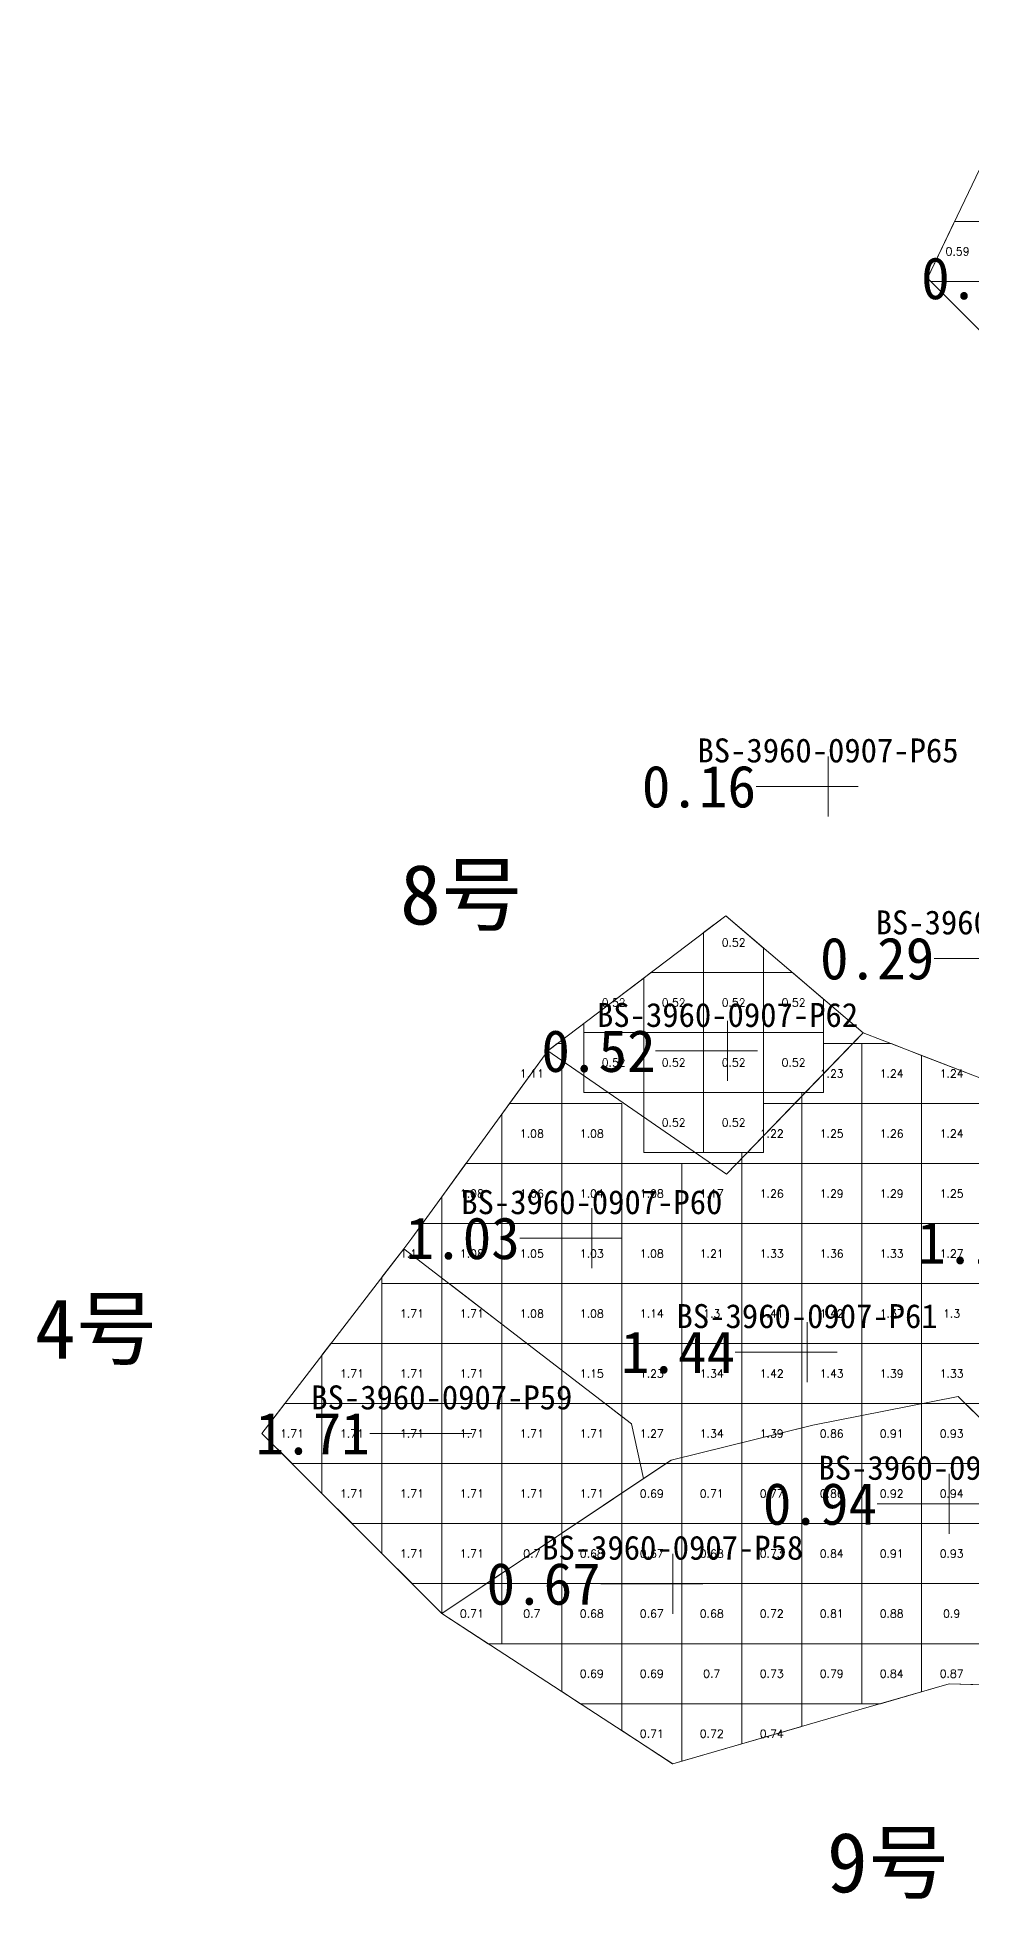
# Model space of a CAD drawing. Header units: inches. Extents: x 469987 to 470037.4, y 4349675.1 to 4349761.5.
# Drawn here: x 469986.96 to 470002.55, y 4349675.75 to 4349706.77 of the extents above; entities that cross this region are included whole.
import ezdxf
from ezdxf.enums import TextEntityAlignment as Align

# ---------------------------------------------------------------- set-up
doc = ezdxf.new("R2010")
doc.units = ezdxf.units.IN
doc.header["$MEASUREMENT"] = 0
for name, color, linetype, lineweight in [('0.500-1.000', 7, 'Continuous', 0), ('1.000-1.500', 7, 'Continuous', 0), ('1.500-3.000', 7, 'Continuous', 0), ('孔口文字', 7, 'Continuous', 0), ('点', 7, 'Continuous', 0), ('爆区方格网', 7, 'Continuous', 0), ('线条', 7, 'Continuous', 0), ('钻孔', 7, 'Continuous', 0)]:
    doc.layers.add(name, color=color, linetype=linetype, lineweight=lineweight)
doc.styles.add('3dmine_textStyle_1', font='txt.shx', dxfattribs={"height": 1, "bigfont": 'gbcbig.shx'})
doc.styles.add('3dmine_textStyle_2', font='宋体.ttf', dxfattribs={"height": 1})
doc.styles.add('3dmine_textStyle_3', font='simsunb.ttf', dxfattribs={"height": 1})

msp = doc.modelspace()

# ---------------------------------------------------------------- hatches: boundary and pattern name
at = {"layer": '钻孔', "linetype": 'Continuous', "lineweight": 0, "true_color": 0x808080, "extrusion": (0, 1, 0)}
msp.add_hatch(color=8, dxfattribs=at).paths.add_polyline_path([(-470001.15, 3949.842), (-470000.15, 3949.842), (-470000.15, 3960.842), (-470001.15, 3960.842)], flags=0)
at = {"layer": '钻孔', "linetype": 'Continuous', "lineweight": 0, "true_color": 0x00ffff, "extrusion": (0, 1, 0)}
for points in [[(-469999.475, 3950.019), (-469998.475, 3950.019), (-469998.475, 3961.019), (-469999.475, 3961.019)], [(-470003.168, 3949.536), (-470002.168, 3949.536), (-470002.168, 3960.536), (-470003.168, 3960.536)], [(-469998.56, 3950.252), (-469997.56, 3950.252), (-469997.56, 3960.252), (-469998.56, 3960.252)]]:
    msp.add_hatch(color=4, dxfattribs=at).paths.add_polyline_path(points, flags=0)
at = {"layer": '钻孔', "linetype": 'Continuous', "lineweight": 0, "true_color": 0x0000ff, "extrusion": (0, 1, 0)}
for points in [[(-469997.211, 3949.945), (-469996.211, 3949.945), (-469996.211, 3960.945), (-469997.211, 3960.945)], [(-470000.801, 3949.75), (-469999.801, 3949.75), (-469999.801, 3960.75), (-470000.801, 3960.75)]]:
    msp.add_hatch(color=5, dxfattribs=at).paths.add_polyline_path(points, flags=0)
at = {"layer": '钻孔', "linetype": 'Continuous', "lineweight": 0, "true_color": 0xff0000, "extrusion": (0, 1, 0)}
msp.add_hatch(color=1, dxfattribs=at).paths.add_polyline_path([(-469994.71, 3949.758), (-469993.71, 3949.758), (-469993.71, 3960.758), (-469994.71, 3960.758)], flags=0)

# ---------------------------------------------------------------- linework, layer by layer
at = {"layer": '0.500-1.000', "color": 4, "linetype": 'Continuous', "lineweight": 0, "true_color": 0x00ffff}
for points in [[(470004.808, 4349699.756), (470001.808, 4349702.756), (470003.732, 4349706.772)], [(470000.735, 4349690.181), (469998.456, 4349687.827), (469995.475, 4349689.878), (469998.444, 4349692.129), (469998.444, 4349692.129), (470000.735, 4349690.181)], [(470004.305, 4349682.157), (470004.731, 4349679.257), (470002.168, 4349679.331), (470000.664, 4349678.896), (469997.56, 4349677.999), (469993.71, 4349680.504), (469997.535, 4349683.059), (469999.333, 4349683.501), (469999.898, 4349683.64), (470002.322, 4349684.12), (470004.305, 4349682.157)]]:
    msp.add_lwpolyline(points, dxfattribs=at)
at = {"layer": '1.000-1.500', "color": 5, "linetype": 'Continuous', "lineweight": 0, "true_color": 0x0000ff}
msp.add_lwpolyline([(470004.854, 4349688.59), (470006.406, 4349686.676), (470008.661, 4349685.931), (470009.999, 4349685.489), (470009.102, 4349682.772), (470009.639, 4349679.506), (470007.294, 4349679.183), (470004.731, 4349679.257), (470004.305, 4349682.157), (470003.468, 4349682.986), (470003.201, 4349683.25), (470002.322, 4349684.12), (469999.898, 4349683.64), (469997.535, 4349683.059), (469997.074, 4349682.751), (469996.871, 4349683.663), (469993.075, 4349686.58), (469993.211, 4349686.758), (469995.475, 4349689.878), (469998.456, 4349687.827), (469999.817, 4349689.233), (470000.671, 4349690.114), (470000.735, 4349690.181), (470004.854, 4349688.59)], dxfattribs=at)
at = {"layer": '1.500-3.000', "color": 5, "linetype": 'Continuous', "lineweight": 0, "true_color": 0x0000ff}
msp.add_lwpolyline([(469996.871, 4349683.663), (469997.074, 4349682.751), (469993.71, 4349680.504), (469990.71, 4349683.504), (469993.075, 4349686.58), (469996.871, 4349683.663)], dxfattribs=at)
at = {"layer": '点', "color": 138, "linetype": 'Continuous', "lineweight": 0, "true_color": 0x004c4c}
for points, elevation in [([(470000.15, 4349693.786), (470000.15, 4349694.786)], 3960.842), ([(470000.65, 4349694.286), (469999.65, 4349694.286)], 3960.842), ([(469998.475, 4349689.378), (469998.475, 4349690.378)], 3961.019), ([(469998.975, 4349689.878), (469997.975, 4349689.878)], 3961.019), ([(469996.211, 4349686.258), (469996.211, 4349687.258)], 3960.945), ([(469996.711, 4349686.758), (469995.711, 4349686.758)], 3960.945), ([(469999.801, 4349684.359), (469999.801, 4349685.359)], 3960.75), ([(470000.301, 4349684.859), (469999.301, 4349684.859)], 3960.75), ([(469993.71, 4349683.004), (469993.71, 4349684.004)], 3960.758), ([(469994.21, 4349683.504), (469993.21, 4349683.504)], 3960.758), ([(470002.168, 4349681.831), (470002.168, 4349682.831)], 3960.536), ([(470002.668, 4349682.331), (470001.668, 4349682.331)], 3960.536), ([(469997.56, 4349680.499), (469997.56, 4349681.499)], 3960.252), ([(469998.06, 4349680.999), (469997.06, 4349680.999)], 3960.252)]:
    msp.add_lwpolyline(points, dxfattribs=dict(at, elevation=elevation))
at = {"layer": '爆区方格网', "color": 4, "linetype": 'Continuous', "lineweight": 0, "true_color": 0x00ffff}
for points, elevation in [([(470002.809, 4349702.702), (470001.862, 4349702.702), (470001.809, 4349702.755), (470001.809, 4349702.758), (470002.261, 4349703.702), (470002.809, 4349703.702), (470002.809, 4349702.702)], 3960.909), ([(469999.076, 4349691.592), (469999.076, 4349691.184), (469998.076, 4349691.184), (469998.076, 4349691.85), (469998.444, 4349692.129), (469998.444, 4349692.129), (469999.076, 4349691.592)], 3961.019), ([(469998.076, 4349690.184), (469997.076, 4349690.184), (469997.076, 4349691.092), (469997.197, 4349691.184), (469998.076, 4349691.184), (469998.076, 4349690.184)], 3961.019), ([(469999.076, 4349690.184), (469998.076, 4349690.184), (469998.076, 4349691.184), (469999.076, 4349691.184), (469999.076, 4349690.184)], 3961.019), ([(470000.076, 4349690.741), (470000.076, 4349690.184), (469999.076, 4349690.184), (469999.076, 4349691.184), (469999.556, 4349691.184), (470000.076, 4349690.741)], 3961.019), ([(469997.076, 4349690.184), (469996.076, 4349690.184), (469996.076, 4349690.333), (469997.076, 4349691.092), (469997.076, 4349690.184)], 3961.019), ([(469997.076, 4349689.184), (469996.076, 4349689.184), (469996.076, 4349690.184), (469997.076, 4349690.184), (469997.076, 4349689.184)], 3961.019), ([(469998.076, 4349689.184), (469997.076, 4349689.184), (469997.076, 4349690.184), (469998.076, 4349690.184), (469998.076, 4349689.184)], 3961.019), ([(469999.076, 4349689.184), (469998.076, 4349689.184), (469998.076, 4349690.184), (469999.076, 4349690.184), (469999.076, 4349689.184)], 3961.019), ([(470000.076, 4349689.184), (469999.076, 4349689.184), (469999.076, 4349690.184), (470000.076, 4349690.184), (470000.076, 4349689.184)], 3961.019), ([(469998.076, 4349688.184), (469997.076, 4349688.184), (469997.076, 4349689.184), (469998.076, 4349689.184), (469998.076, 4349688.184)], 3961.019), ([(469999.076, 4349688.184), (469998.076, 4349688.184), (469998.076, 4349689.184), (469999.076, 4349689.184), (469999.076, 4349688.184)], 3961.019), ([(470000.711, 4349683), (469999.711, 4349683), (469999.711, 4349684), (470000.711, 4349684), (470000.711, 4349683)], 3960.252), ([(470001.711, 4349683), (470000.711, 4349683), (470000.711, 4349684), (470001.711, 4349684), (470001.711, 4349683)], 3960.252), ([(470002.711, 4349683), (470001.711, 4349683), (470001.711, 4349684), (470002.711, 4349684), (470002.711, 4349683)], 3960.252), ([(469997.711, 4349682), (469996.711, 4349682), (469996.711, 4349683), (469997.711, 4349683), (469997.711, 4349682)], 3960.252), ([(469998.711, 4349682), (469997.711, 4349682), (469997.711, 4349683), (469998.711, 4349683), (469998.711, 4349682)], 3960.252), ([(469999.711, 4349682), (469998.711, 4349682), (469998.711, 4349683), (469999.711, 4349683), (469999.711, 4349682)], 3960.252), ([(470000.711, 4349682), (469999.711, 4349682), (469999.711, 4349683), (470000.711, 4349683), (470000.711, 4349682)], 3960.252), ([(470001.711, 4349682), (470000.711, 4349682), (470000.711, 4349683), (470001.711, 4349683), (470001.711, 4349682)], 3960.252), ([(470002.711, 4349682), (470001.711, 4349682), (470001.711, 4349683), (470002.711, 4349683), (470002.711, 4349682)], 3960.252), ([(469996.711, 4349681), (469995.711, 4349681), (469995.711, 4349682), (469996.711, 4349682), (469996.711, 4349681)], 3960.252), ([(469997.711, 4349681), (469996.711, 4349681), (469996.711, 4349682), (469997.711, 4349682), (469997.711, 4349681)], 3960.252), ([(469998.711, 4349681), (469997.711, 4349681), (469997.711, 4349682), (469998.711, 4349682), (469998.711, 4349681)], 3960.252), ([(469999.711, 4349681), (469998.711, 4349681), (469998.711, 4349682), (469999.711, 4349682), (469999.711, 4349681)], 3960.252), ([(470000.711, 4349681), (469999.711, 4349681), (469999.711, 4349682), (470000.711, 4349682), (470000.711, 4349681)], 3960.252), ([(470001.711, 4349681), (470000.711, 4349681), (470000.711, 4349682), (470001.711, 4349682), (470001.711, 4349681)], 3960.252), ([(470002.711, 4349681), (470001.711, 4349681), (470001.711, 4349682), (470002.711, 4349682), (470002.711, 4349681)], 3960.252), ([(469994.711, 4349680), (469994.484, 4349680), (469993.711, 4349680.503), (469993.711, 4349681), (469994.711, 4349681), (469994.711, 4349680)], 3960.252), ([(469995.711, 4349680), (469994.711, 4349680), (469994.711, 4349681), (469995.711, 4349681), (469995.711, 4349680)], 3960.252), ([(469996.711, 4349680), (469995.711, 4349680), (469995.711, 4349681), (469996.711, 4349681), (469996.711, 4349680)], 3960.252), ([(469997.711, 4349680), (469996.711, 4349680), (469996.711, 4349681), (469997.711, 4349681), (469997.711, 4349680)], 3960.252), ([(469998.711, 4349680), (469997.711, 4349680), (469997.711, 4349681), (469998.711, 4349681), (469998.711, 4349680)], 3960.252), ([(469999.711, 4349680), (469998.711, 4349680), (469998.711, 4349681), (469999.711, 4349681), (469999.711, 4349680)], 3960.252), ([(470000.711, 4349680), (469999.711, 4349680), (469999.711, 4349681), (470000.711, 4349681), (470000.711, 4349680)], 3960.252), ([(470001.711, 4349680), (470000.711, 4349680), (470000.711, 4349681), (470001.711, 4349681), (470001.711, 4349680)], 3960.252), ([(470002.711, 4349680), (470001.711, 4349680), (470001.711, 4349681), (470002.711, 4349681), (470002.711, 4349680)], 3960.252), ([(469996.711, 4349679), (469996.021, 4349679), (469995.711, 4349679.202), (469995.711, 4349680), (469996.711, 4349680), (469996.711, 4349679)], 3960.252), ([(469997.711, 4349679), (469996.711, 4349679), (469996.711, 4349680), (469997.711, 4349680), (469997.711, 4349679)], 3960.252), ([(469998.711, 4349679), (469997.711, 4349679), (469997.711, 4349680), (469998.711, 4349680), (469998.711, 4349679)], 3960.252), ([(469999.711, 4349679), (469998.711, 4349679), (469998.711, 4349680), (469999.711, 4349680), (469999.711, 4349679)], 3960.252), ([(470000.711, 4349679), (469999.711, 4349679), (469999.711, 4349680), (470000.711, 4349680), (470000.711, 4349679)], 3960.252), ([(470001.711, 4349679.199), (470001.023, 4349679), (470000.711, 4349679), (470000.711, 4349680), (470001.711, 4349680), (470001.711, 4349679.199)], 3960.252), ([(470002.711, 4349679.315), (470002.168, 4349679.331), (470001.711, 4349679.199), (470001.711, 4349680), (470002.711, 4349680), (470002.711, 4349679.315)], 3960.252), ([(469997.711, 4349678.043), (469997.563, 4349678), (469997.558, 4349678), (469996.711, 4349678.551), (469996.711, 4349679), (469997.711, 4349679), (469997.711, 4349678.043)], 3960.252), ([(469998.711, 4349678.332), (469997.711, 4349678.043), (469997.711, 4349679), (469998.711, 4349679), (469998.711, 4349678.332)], 3960.252), ([(469999.711, 4349678.621), (469998.711, 4349678.332), (469998.711, 4349679), (469999.711, 4349679), (469999.711, 4349678.621)], 3960.252)]:
    msp.add_lwpolyline(points, dxfattribs=dict(at, elevation=elevation))
at = {"layer": '爆区方格网', "color": 5, "linetype": 'Continuous', "lineweight": 0, "true_color": 0x0000ff}
for points, elevation in [([(469995.711, 4349689), (469994.838, 4349689), (469995.475, 4349689.878), (469995.636, 4349690), (469995.711, 4349690), (469995.711, 4349689)], 3960.875), ([(470000.711, 4349689), (469999.711, 4349689), (469999.711, 4349689.184), (470000.076, 4349689.184), (470000.076, 4349690), (470000.711, 4349690), (470000.711, 4349689)], 3960.875), ([(470001.711, 4349689.804), (470001.711, 4349689), (470000.711, 4349689), (470000.711, 4349690), (470001.203, 4349690), (470001.711, 4349689.804)], 3960.875), ([(470002.711, 4349689.418), (470002.711, 4349689), (470001.711, 4349689), (470001.711, 4349689.804), (470002.711, 4349689.418)], 3960.875), ([(469995.711, 4349688), (469994.711, 4349688), (469994.711, 4349688.825), (469994.838, 4349689), (469995.711, 4349689), (469995.711, 4349688)], 3960.875), ([(469996.711, 4349688), (469995.711, 4349688), (469995.711, 4349689), (469996.711, 4349689), (469996.711, 4349688)], 3960.875), ([(469999.711, 4349688), (469998.711, 4349688), (469998.711, 4349688.184), (469999.076, 4349688.184), (469999.076, 4349689), (469999.711, 4349689), (469999.711, 4349688)], 3960.875), ([(470000.711, 4349688), (469999.711, 4349688), (469999.711, 4349689), (470000.711, 4349689), (470000.711, 4349688)], 3960.875), ([(470001.711, 4349688), (470000.711, 4349688), (470000.711, 4349689), (470001.711, 4349689), (470001.711, 4349688)], 3960.875), ([(470002.711, 4349688), (470001.711, 4349688), (470001.711, 4349689), (470002.711, 4349689), (470002.711, 4349688)], 3960.875), ([(469994.711, 4349687), (469993.711, 4349687), (469993.711, 4349687.447), (469994.112, 4349688), (469994.711, 4349688), (469994.711, 4349687)], 3960.875), ([(469995.711, 4349687), (469994.711, 4349687), (469994.711, 4349688), (469995.711, 4349688), (469995.711, 4349687)], 3960.875), ([(469996.711, 4349687), (469995.711, 4349687), (469995.711, 4349688), (469996.711, 4349688), (469996.711, 4349687)], 3960.875), ([(469997.711, 4349687), (469996.711, 4349687), (469996.711, 4349688), (469997.711, 4349688), (469997.711, 4349687)], 3960.875), ([(469998.711, 4349687), (469997.711, 4349687), (469997.711, 4349688), (469998.711, 4349688), (469998.711, 4349687)], 3960.875), ([(469999.711, 4349687), (469998.711, 4349687), (469998.711, 4349688), (469999.711, 4349688), (469999.711, 4349687)], 3960.875), ([(470000.711, 4349687), (469999.711, 4349687), (469999.711, 4349688), (470000.711, 4349688), (470000.711, 4349687)], 3960.875), ([(470001.711, 4349687), (470000.711, 4349687), (470000.711, 4349688), (470001.711, 4349688), (470001.711, 4349687)], 3960.875), ([(470002.711, 4349687), (470001.711, 4349687), (470001.711, 4349688), (470002.711, 4349688), (470002.711, 4349687)], 3960.875), ([(469993.711, 4349686), (469992.711, 4349686), (469992.711, 4349686.107), (469993.075, 4349686.58), (469993.211, 4349686.758), (469993.387, 4349687), (469993.711, 4349687), (469993.711, 4349686)], 3960.875), ([(469994.711, 4349686), (469993.711, 4349686), (469993.711, 4349687), (469994.711, 4349687), (469994.711, 4349686)], 3960.875), ([(469995.711, 4349686), (469994.711, 4349686), (469994.711, 4349687), (469995.711, 4349687), (469995.711, 4349686)], 3960.875), ([(469996.711, 4349686), (469995.711, 4349686), (469995.711, 4349687), (469996.711, 4349687), (469996.711, 4349686)], 3960.875), ([(469997.711, 4349686), (469996.711, 4349686), (469996.711, 4349687), (469997.711, 4349687), (469997.711, 4349686)], 3960.875), ([(469998.711, 4349686), (469997.711, 4349686), (469997.711, 4349687), (469998.711, 4349687), (469998.711, 4349686)], 3960.875), ([(469999.711, 4349686), (469998.711, 4349686), (469998.711, 4349687), (469999.711, 4349687), (469999.711, 4349686)], 3960.875), ([(470000.711, 4349686), (469999.711, 4349686), (469999.711, 4349687), (470000.711, 4349687), (470000.711, 4349686)], 3960.875), ([(470001.711, 4349686), (470000.711, 4349686), (470000.711, 4349687), (470001.711, 4349687), (470001.711, 4349686)], 3960.875), ([(470002.711, 4349686), (470001.711, 4349686), (470001.711, 4349687), (470002.711, 4349687), (470002.711, 4349686)], 3960.875), ([(469993.711, 4349685.001), (469992.711, 4349685.001), (469992.711, 4349686), (469993.711, 4349686), (469993.711, 4349685.001)], 3960.758), ([(469994.711, 4349685.323), (469994.711, 4349685.001), (469993.711, 4349685.001), (469993.711, 4349686), (469993.83, 4349686), (469994.711, 4349685.323)], 3960.758), ([(469994.711, 4349686), (469993.83, 4349686), (469993.829, 4349686.001), (469994.711, 4349686.001), (469994.711, 4349686)], 3960.758), ([(469995.711, 4349685), (469994.711, 4349685), (469994.711, 4349686), (469995.711, 4349686), (469995.711, 4349685)], 3960.875), ([(469996.711, 4349685), (469995.711, 4349685), (469995.711, 4349686), (469996.711, 4349686), (469996.711, 4349685)], 3960.875), ([(469997.711, 4349685), (469996.711, 4349685), (469996.711, 4349686), (469997.711, 4349686), (469997.711, 4349685)], 3960.875), ([(469998.711, 4349685), (469997.711, 4349685), (469997.711, 4349686), (469998.711, 4349686), (469998.711, 4349685)], 3960.875), ([(469999.711, 4349685), (469998.711, 4349685), (469998.711, 4349686), (469999.711, 4349686), (469999.711, 4349685)], 3960.875), ([(470000.711, 4349685), (469999.711, 4349685), (469999.711, 4349686), (470000.711, 4349686), (470000.711, 4349685)], 3960.875), ([(470001.711, 4349685), (470000.711, 4349685), (470000.711, 4349686), (470001.711, 4349686), (470001.711, 4349685)], 3960.875), ([(470002.711, 4349685), (470001.711, 4349685), (470001.711, 4349686), (470002.711, 4349686), (470002.711, 4349685)], 3960.875), ([(469992.711, 4349684.001), (469991.711, 4349684.001), (469991.711, 4349684.806), (469991.861, 4349685.001), (469992.711, 4349685.001), (469992.711, 4349684.001)], 3960.758), ([(469993.711, 4349684.001), (469992.711, 4349684.001), (469992.711, 4349685.001), (469993.711, 4349685.001), (469993.711, 4349684.001)], 3960.758), ([(469994.711, 4349685), (469994.711, 4349684.001), (469993.711, 4349684.001), (469993.711, 4349685.001), (469994.711, 4349685.001), (469994.711, 4349685)], 3960.758), ([(469996.711, 4349684), (469995.711, 4349684), (469995.711, 4349685), (469996.711, 4349685), (469996.711, 4349684)], 3960.875), ([(469997.711, 4349684), (469996.711, 4349684), (469996.711, 4349685), (469997.711, 4349685), (469997.711, 4349684)], 3960.875), ([(469998.711, 4349684), (469997.711, 4349684), (469997.711, 4349685), (469998.711, 4349685), (469998.711, 4349684)], 3960.875), ([(469999.711, 4349684), (469998.711, 4349684), (469998.711, 4349685), (469999.711, 4349685), (469999.711, 4349684)], 3960.875), ([(470000.711, 4349684), (469999.711, 4349684), (469999.711, 4349685), (470000.711, 4349685), (470000.711, 4349684)], 3960.875), ([(470001.711, 4349684), (470000.711, 4349684), (470000.711, 4349685), (470001.711, 4349685), (470001.711, 4349684)], 3960.875), ([(470002.711, 4349684), (470001.711, 4349684), (470001.711, 4349685), (470002.711, 4349685), (470002.711, 4349684)], 3960.875), ([(469991.711, 4349683.001), (469991.213, 4349683.001), (469990.711, 4349683.503), (469990.711, 4349683.505), (469991.092, 4349684.001), (469991.711, 4349684.001), (469991.711, 4349683.001)], 3960.758), ([(469992.711, 4349683.001), (469991.711, 4349683.001), (469991.711, 4349684.001), (469992.711, 4349684.001), (469992.711, 4349683.001)], 3960.758), ([(469993.711, 4349683.001), (469992.711, 4349683.001), (469992.711, 4349684.001), (469993.711, 4349684.001), (469993.711, 4349683.001)], 3960.758), ([(469994.711, 4349683.001), (469993.711, 4349683.001), (469993.711, 4349684.001), (469994.711, 4349684.001), (469994.711, 4349683.001)], 3960.758), ([(469995.711, 4349684), (469995.711, 4349683.001), (469994.711, 4349683.001), (469994.711, 4349684.001), (469995.711, 4349684.001), (469995.711, 4349684)], 3960.758), ([(469996.711, 4349683.786), (469996.711, 4349683.001), (469995.711, 4349683.001), (469995.711, 4349684), (469996.432, 4349684), (469996.711, 4349683.786)], 3960.758), ([(469996.711, 4349684), (469996.432, 4349684), (469996.431, 4349684.001), (469996.711, 4349684.001), (469996.711, 4349684)], 3960.758), ([(469997.711, 4349683), (469996.711, 4349683), (469996.711, 4349684), (469997.711, 4349684), (469997.711, 4349683)], 3960.875), ([(469998.711, 4349683), (469997.711, 4349683), (469997.711, 4349684), (469998.711, 4349684), (469998.711, 4349683)], 3960.875), ([(469999.711, 4349683), (469998.711, 4349683), (469998.711, 4349684), (469999.711, 4349684), (469999.711, 4349683)], 3960.875), ([(469992.711, 4349682.001), (469992.213, 4349682.001), (469991.711, 4349682.503), (469991.711, 4349683.001), (469992.711, 4349683.001), (469992.711, 4349682.001)], 3960.758), ([(469993.711, 4349682.001), (469992.711, 4349682.001), (469992.711, 4349683.001), (469993.711, 4349683.001), (469993.711, 4349682.001)], 3960.758), ([(469994.711, 4349682.001), (469993.711, 4349682.001), (469993.711, 4349683.001), (469994.711, 4349683.001), (469994.711, 4349682.001)], 3960.758), ([(469995.711, 4349682.001), (469994.711, 4349682.001), (469994.711, 4349683.001), (469995.711, 4349683.001), (469995.711, 4349682.001)], 3960.758), ([(469996.711, 4349683), (469996.711, 4349682.508), (469995.951, 4349682.001), (469995.711, 4349682.001), (469995.711, 4349683.001), (469996.711, 4349683.001), (469996.711, 4349683)], 3960.758), ([(469993.711, 4349681.001), (469993.213, 4349681.001), (469992.711, 4349681.503), (469992.711, 4349682.001), (469993.711, 4349682.001), (469993.711, 4349681.001)], 3960.758), ([(469994.711, 4349681.173), (469994.454, 4349681.001), (469993.711, 4349681.001), (469993.711, 4349682.001), (469994.711, 4349682.001), (469994.711, 4349681.173)], 3960.758), ([(469995.711, 4349681), (469994.711, 4349681), (469994.711, 4349682), (469995.711, 4349682), (469995.711, 4349681)], 3960.252)]:
    msp.add_lwpolyline(points, dxfattribs=dict(at, elevation=elevation))
at = {"layer": '线条', "color": 138, "linetype": 'Continuous', "lineweight": 0, "true_color": 0x004c4c}
for points, elevation in [([(470000.15, 4349694.286), (470000.15, 4349694.286), (470000.15, 4349694.286)], 3960.842), ([(469998.475, 4349689.878), (469998.475, 4349689.878), (469998.475, 4349689.878)], 3961.019), ([(469996.211, 4349686.758), (469996.211, 4349686.758), (469996.211, 4349686.758)], 3960.945), ([(469999.801, 4349684.859), (469999.801, 4349684.859), (469999.801, 4349684.859)], 3960.75), ([(469993.71, 4349683.504), (469993.71, 4349683.504), (469993.71, 4349683.504)], 3960.758), ([(470002.168, 4349682.331), (470002.168, 4349682.331), (470002.168, 4349682.331)], 3960.536), ([(469997.56, 4349680.999), (469997.56, 4349680.999), (469997.56, 4349680.999)], 3960.252)]:
    msp.add_lwpolyline(points, dxfattribs=dict(at, elevation=elevation))
at = {"layer": '钻孔', "color": 8, "linetype": 'Continuous', "lineweight": 0, "true_color": 0x808080}
for points, elevation in [([(470000.15, 4349694.286), (469998.95, 4349694.286)], 3960.842), ([(470000.15, 4349694.286), (469998.95, 4349694.286)], 3949.842), ([(470003.121, 4349691.42), (470001.921, 4349691.42)], 3960.911), ([(470003.121, 4349691.42), (470001.921, 4349691.42)], 3949.911)]:
    msp.add_lwpolyline(points, dxfattribs=dict(at, elevation=elevation))
at = {"layer": '钻孔', "color": 4, "linetype": 'Continuous', "lineweight": 0, "true_color": 0x00ffff}
for points, elevation in [([(469998.475, 4349689.878), (469997.275, 4349689.878)], 3961.019), ([(469998.475, 4349689.878), (469997.275, 4349689.878)], 3950.019), ([(470002.168, 4349682.331), (470000.968, 4349682.331)], 3960.536), ([(470002.168, 4349682.331), (470000.968, 4349682.331)], 3949.536), ([(469997.56, 4349680.999), (469996.36, 4349680.999)], 3960.252), ([(469997.56, 4349680.999), (469996.36, 4349680.999)], 3950.252)]:
    msp.add_lwpolyline(points, dxfattribs=dict(at, elevation=elevation))
at = {"layer": '钻孔', "color": 5, "linetype": 'Continuous', "lineweight": 0, "true_color": 0x0000ff}
for points, elevation in [([(469996.211, 4349686.758), (469995.011, 4349686.758)], 3960.945), ([(469996.211, 4349686.758), (469995.011, 4349686.758)], 3949.945), ([(469999.801, 4349684.859), (469998.601, 4349684.859)], 3960.75), ([(469999.801, 4349684.859), (469998.601, 4349684.859)], 3949.75)]:
    msp.add_lwpolyline(points, dxfattribs=dict(at, elevation=elevation))
at = {"layer": '钻孔', "color": 1, "linetype": 'Continuous', "lineweight": 0, "true_color": 0xff0000}
for elevation in [3960.758, 3949.758]:
    msp.add_lwpolyline([(469993.71, 4349683.504), (469992.51, 4349683.504)], dxfattribs=dict(at, elevation=elevation))

# ---------------------------------------------------------------- texts
at = {"color": 4, "linetype": 'Continuous', "lineweight": 0, "true_color": 0x00ffff, "style": '3dmine_textStyle_1'}
for s, p in [('0.59', (470002.309, 4349703.202, 3960.909)), ('0.52', (469998.576, 4349691.684, 3961.019)), ('0.52', (469996.576, 4349690.684, 3961.019)), ('0.52', (469997.576, 4349690.684, 3961.019)), ('0.52', (469998.576, 4349690.684, 3961.019)), ('0.52', (469999.576, 4349690.684, 3961.019)), ('0.52', (469996.576, 4349689.684, 3961.019)), ('0.52', (469997.576, 4349689.684, 3961.019)), ('0.52', (469998.576, 4349689.684, 3961.019)), ('0.52', (469999.576, 4349689.684, 3961.019)), ('0.52', (469997.576, 4349688.684, 3961.019)), ('0.52', (469998.576, 4349688.684, 3961.019)), ('0.86', (470000.211, 4349683.5, 3960.252)), ('0.91', (470001.211, 4349683.5, 3960.252)), ('0.93', (470002.211, 4349683.5, 3960.252)), ('0.69', (469997.211, 4349682.5, 3960.252)), ('0.71', (469998.211, 4349682.5, 3960.252)), ('0.77', (469999.211, 4349682.5, 3960.252)), ('0.86', (470000.211, 4349682.5, 3960.252)), ('0.92', (470001.211, 4349682.5, 3960.252)), ('0.94', (470002.211, 4349682.5, 3960.252)), ('0.68', (469996.211, 4349681.5, 3960.252)), ('0.67', (469997.211, 4349681.5, 3960.252)), ('0.68', (469998.211, 4349681.5, 3960.252)), ('0.73', (469999.211, 4349681.5, 3960.252)), ('0.84', (470000.211, 4349681.5, 3960.252)), ('0.91', (470001.211, 4349681.5, 3960.252)), ('0.93', (470002.211, 4349681.5, 3960.252)), ('0.71', (469994.211, 4349680.5, 3960.252)), ('0.7', (469995.211, 4349680.5, 3960.252)), ('0.68', (469996.211, 4349680.5, 3960.252)), ('0.67', (469997.211, 4349680.5, 3960.252)), ('0.68', (469998.211, 4349680.5, 3960.252)), ('0.72', (469999.211, 4349680.5, 3960.252)), ('0.81', (470000.211, 4349680.5, 3960.252)), ('0.88', (470001.211, 4349680.5, 3960.252)), ('0.9', (470002.211, 4349680.5, 3960.252)), ('0.69', (469996.211, 4349679.5, 3960.252)), ('0.69', (469997.211, 4349679.5, 3960.252)), ('0.7', (469998.211, 4349679.5, 3960.252)), ('0.73', (469999.211, 4349679.5, 3960.252)), ('0.79', (470000.211, 4349679.5, 3960.252)), ('0.84', (470001.211, 4349679.5, 3960.252)), ('0.87', (470002.211, 4349679.5, 3960.252)), ('0.71', (469997.211, 4349678.5, 3960.252)), ('0.72', (469998.211, 4349678.5, 3960.252)), ('0.74', (469999.211, 4349678.5, 3960.252))]:
    msp.add_text(s, height=0.1333, dxfattribs=at).set_placement(p, align=Align.MIDDLE_CENTER)
at = {"color": 7, "linetype": 'Continuous', "lineweight": 0, "style": '3dmine_textStyle_2'}
for s, p in [('8号', (469993.014, 4349691.986, 1980.974)), ('4号', (469986.923, 4349684.752, 1980.974)), ('9号', (470000.131, 4349675.856, 1980.974))]:
    msp.add_text(s, height=1, dxfattribs=at).set_placement(p)
at = {"color": 5, "linetype": 'Continuous', "lineweight": 0, "true_color": 0x0000ff, "style": '3dmine_textStyle_1'}
for s, p in [('1.11', (469995.211, 4349689.5, 3960.875)), ('1.23', (470000.211, 4349689.5, 3960.875)), ('1.24', (470001.211, 4349689.5, 3960.875)), ('1.24', (470002.211, 4349689.5, 3960.875)), ('1.08', (469995.211, 4349688.5, 3960.875)), ('1.08', (469996.211, 4349688.5, 3960.875)), ('1.22', (469999.211, 4349688.5, 3960.875)), ('1.25', (470000.211, 4349688.5, 3960.875)), ('1.26', (470001.211, 4349688.5, 3960.875)), ('1.24', (470002.211, 4349688.5, 3960.875)), ('1.08', (469994.211, 4349687.5, 3960.875)), ('1.06', (469995.211, 4349687.5, 3960.875)), ('1.04', (469996.211, 4349687.5, 3960.875)), ('1.08', (469997.211, 4349687.5, 3960.875)), ('1.17', (469998.211, 4349687.5, 3960.875)), ('1.26', (469999.211, 4349687.5, 3960.875)), ('1.29', (470000.211, 4349687.5, 3960.875)), ('1.29', (470001.211, 4349687.5, 3960.875)), ('1.25', (470002.211, 4349687.5, 3960.875)), ('1.11', (469993.211, 4349686.5, 3960.875)), ('1.08', (469994.211, 4349686.5, 3960.875)), ('1.05', (469995.211, 4349686.5, 3960.875)), ('1.03', (469996.211, 4349686.5, 3960.875)), ('1.08', (469997.211, 4349686.5, 3960.875)), ('1.21', (469998.211, 4349686.5, 3960.875)), ('1.33', (469999.211, 4349686.5, 3960.875)), ('1.36', (470000.211, 4349686.5, 3960.875)), ('1.33', (470001.211, 4349686.5, 3960.875)), ('1.27', (470002.211, 4349686.5, 3960.875)), ('1.71', (469993.211, 4349685.501, 3960.758)), ('1.71', (469994.211, 4349685.501, 3960.758)), ('1.08', (469995.211, 4349685.5, 3960.875)), ('1.08', (469996.211, 4349685.5, 3960.875)), ('1.14', (469997.211, 4349685.5, 3960.875)), ('1.3', (469998.211, 4349685.5, 3960.875)), ('1.41', (469999.211, 4349685.5, 3960.875)), ('1.42', (470000.211, 4349685.5, 3960.875)), ('1.37', (470001.211, 4349685.5, 3960.875)), ('1.3', (470002.211, 4349685.5, 3960.875)), ('1.71', (469992.211, 4349684.501, 3960.758)), ('1.71', (469993.211, 4349684.501, 3960.758)), ('1.71', (469994.211, 4349684.501, 3960.758)), ('1.15', (469996.211, 4349684.5, 3960.875)), ('1.23', (469997.211, 4349684.5, 3960.875)), ('1.34', (469998.211, 4349684.5, 3960.875)), ('1.42', (469999.211, 4349684.5, 3960.875)), ('1.43', (470000.211, 4349684.5, 3960.875)), ('1.39', (470001.211, 4349684.5, 3960.875)), ('1.33', (470002.211, 4349684.5, 3960.875)), ('1.71', (469991.211, 4349683.501, 3960.758)), ('1.71', (469992.211, 4349683.501, 3960.758)), ('1.71', (469993.211, 4349683.501, 3960.758)), ('1.71', (469994.211, 4349683.501, 3960.758)), ('1.71', (469995.211, 4349683.501, 3960.758)), ('1.71', (469996.211, 4349683.501, 3960.758)), ('1.27', (469997.211, 4349683.5, 3960.875)), ('1.34', (469998.211, 4349683.5, 3960.875)), ('1.39', (469999.211, 4349683.5, 3960.875)), ('1.71', (469992.211, 4349682.501, 3960.758)), ('1.71', (469993.211, 4349682.501, 3960.758)), ('1.71', (469994.211, 4349682.501, 3960.758)), ('1.71', (469995.211, 4349682.501, 3960.758)), ('1.71', (469996.211, 4349682.501, 3960.758)), ('1.71', (469993.211, 4349681.501, 3960.758)), ('1.71', (469994.211, 4349681.501, 3960.758)), ('0.7', (469995.211, 4349681.5, 3960.252))]:
    msp.add_text(s, height=0.1333, dxfattribs=at).set_placement(p, align=Align.MIDDLE_CENTER)
at = {"layer": '孔口文字', "color": 138, "linetype": 'Continuous', "lineweight": 0, "true_color": 0x004c4c, "style": '3dmine_textStyle_3'}
for s, p in [('BS-3960-0907-P65', (470000.15, 4349694.686, 3960.842)), ('BS-3960-0907-P64', (470003.121, 4349691.82, 3960.911)), ('BS-3960-0907-P62', (469998.475, 4349690.278, 3961.019)), ('BS-3960-0907-P60', (469996.211, 4349687.158, 3960.945)), ('BS-3960-0907-P61', (469999.801, 4349685.259, 3960.75)), ('BS-3960-0907-P59', (469993.71, 4349683.904, 3960.758)), ('BS-3960-0907-P57', (470002.168, 4349682.731, 3960.536)), ('BS-3960-0907-P58', (469997.56, 4349681.399, 3960.252))]:
    msp.add_text(s, height=0.4, dxfattribs=at).set_placement(p, align=Align.CENTER)
at = {"layer": '钻孔', "color": 4, "linetype": 'Continuous', "lineweight": 0, "true_color": 0x00ffff, "style": '3dmine_textStyle_3'}
for s, p in [('0.53', (470003.608, 4349702.756, 3960.909)), ('0.52', (469997.275, 4349689.878, 3961.019)), ('0.94', (470000.968, 4349682.331, 3960.536)), ('0.67', (469996.36, 4349680.999, 3960.252))]:
    msp.add_text(s, height=0.7, dxfattribs=at).set_placement(p, align=Align.MIDDLE_RIGHT)
at = {"layer": '钻孔', "color": 8, "linetype": 'Continuous', "lineweight": 0, "true_color": 0x808080, "style": '3dmine_textStyle_3'}
for s, p in [('0.16', (469998.95, 4349694.286, 3960.842)), ('0.29', (470001.921, 4349691.42, 3960.911))]:
    msp.add_text(s, height=0.7, dxfattribs=at).set_placement(p, align=Align.MIDDLE_RIGHT)
at = {"layer": '钻孔', "color": 5, "linetype": 'Continuous', "lineweight": 0, "true_color": 0x0000ff, "style": '3dmine_textStyle_3'}
for s, p in [('1.03', (469995.011, 4349686.758, 3960.945)), ('1.16', (470003.543, 4349686.681, 3960.875)), ('1.44', (469998.601, 4349684.859, 3960.75))]:
    msp.add_text(s, height=0.7, dxfattribs=at).set_placement(p, align=Align.MIDDLE_RIGHT)
at = {"layer": '钻孔', "color": 1, "linetype": 'Continuous', "lineweight": 0, "true_color": 0xff0000, "style": '3dmine_textStyle_3'}
msp.add_text('1.71', height=0.7, dxfattribs=at).set_placement((469992.51, 4349683.504, 3960.758), align=Align.MIDDLE_RIGHT)

doc.saveas('drawing.dxf')
